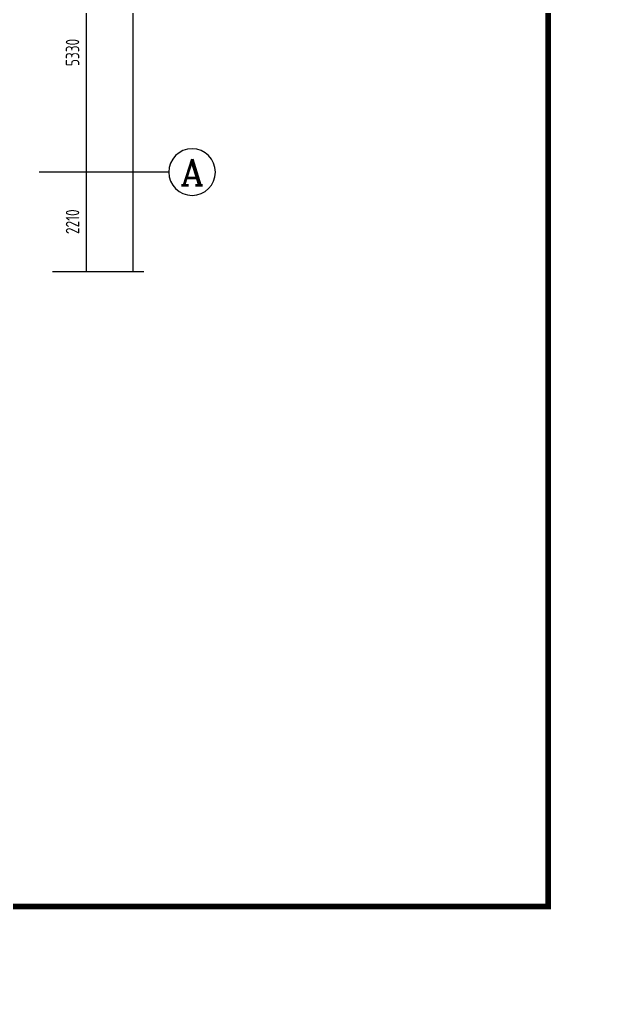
# Model space of a CAD drawing. Extents: x -726032 to 135930, y -151624 to 587044.
# Drawn here: x -315292 to -302225, y 444881 to 466554 of the extents above; entities that cross this region are included whole.
import ezdxf
from ezdxf.enums import TextEntityAlignment as Align

# ---------------------------------------------------------------- set-up
doc = ezdxf.new("R2010")
doc.units = 0
doc.header["$LTSCALE"] = 1000
doc.header["$MEASUREMENT"] = 0
doc.layers.get('0').update_dxf_attribs({"linetype": 'CONTINUOUS'})
doc.layers.get('DEFPOINTS').update_dxf_attribs({"color": 1, "linetype": 'CONTINUOUS'})
for name, color, linetype in [('AXIS', 245, 'CONTINUOUS'), ('AXIS_TEXT', 7, 'CONTINUOUS'), ('PUB_TITLE', 1, 'CONTINUOUS')]:
    doc.layers.add(name, color=color, linetype=linetype)
doc.styles.add('COMPLEX', font='COMPLEX')
doc.styles.add('DIM_FONT', font='isocp.shx', dxfattribs={"width": 0.8})
doc.dimstyles.new('AXIS', dxfattribs={"dimtxt": 300, "dimasz": 1, "dimexe": 250, "dimexo": 300, "dimgap": 150, "dimtad": 1, "dimdec": 0, "dimzin": 0, "dimdsep": 46, "dimtxsty": 'DIM_FONT', "dimcen": 0.09, "dimse1": 1, "dimse2": 1, "dimclrt": 142, "dimadec": 0, "dimazin": 0, "dimtfac": 1, "dimtdec": 0, "dimtix": 1, "dimtmove": 2, "dimatfit": 3, "dimfxl": 1, "dimtolj": 1, "dimtzin": 0, "dimarcsym": 0})
doc.dimstyles.new('DIMN', dxfattribs={"dimtxt": 300, "dimasz": 1, "dimexe": 250, "dimexo": 300, "dimgap": 150, "dimtad": 1, "dimdec": 0, "dimzin": 0, "dimdsep": 46, "dimtxsty": 'DIM_FONT', "dimcen": 0.09, "dimclrt": 142, "dimadec": 0, "dimazin": 0, "dimtfac": 1, "dimtdec": 0, "dimtix": 1, "dimtmove": 2, "dimatfit": 3, "dimfxl": 1, "dimtolj": 1, "dimtzin": 0, "dimarcsym": 0})

# ---------------------------------------------------------------- blocks, each defined once
blk = doc.blocks.new('*D1343')
at = {"layer": 'AXIS', "color": 0, "lineweight": -2, "transparency": 16777216}
for p, q in [((-314556, 485540), (-312521, 485540)), ((-312771, 485539), (-312771, 460945)), ((-314556, 460944), (-312521, 460944))]:
    blk.add_line(p, q, dxfattribs=at)
at = {"layer": 'AXIS', "color": 0, "transparency": 16777216}
for points in [[(-312771, 485539), (-312771, 485539), (-312771, 485540)], [(-312771, 460945), (-312771, 460945), (-312771, 460944)]]:
    blk.add_solid(points, dxfattribs=at)
at = {"layer": 'DEFPOINTS', "color": 0, "transparency": 16777216}
for p in [(-314856, 485540), (-314856, 460944), (-312771, 460944)]:
    blk.add_point(p, dxfattribs=at)
at = {"layer": 'AXIS', "color": 142, "transparency": 16777216, "insert": (-313071, 473242), "char_height": 300, "attachment_point": 5, "rotation": 90, "style": 'DIM_FONT'}
blk.add_mtext('\\A1;24596', dxfattribs=at)
blk = doc.blocks.new('_AXISO')
blk.add_circle((0, 0), 0.5)
at = {"layer": 'AXIS_TEXT', "style": 'COMPLEX', "width": 1.041667}
blk.add_attdef('A', text='', height=0.56, dxfattribs=at).set_placement((-0.25, -0.28), (0.25, -0.28), align=Align.FIT)
blk = doc.blocks.new('*D3403')
at = {"layer": 'AXIS', "color": 0, "lineweight": -2, "transparency": 16777216}
blk.add_line((-313811, 463153), (-313811, 460945), dxfattribs=at)
at = {"layer": 'AXIS', "color": 0, "transparency": 16777216}
for points in [[(-313811, 463153), (-313811, 463153), (-313811, 463154)], [(-313811, 460945), (-313811, 460945), (-313811, 460944)]]:
    blk.add_solid(points, dxfattribs=at)
at = {"layer": 'DEFPOINTS', "color": 0, "transparency": 16777216}
for p in [(-314856, 463154), (-314856, 460944), (-313811, 460944)]:
    blk.add_point(p, dxfattribs=at)
at = {"layer": 'AXIS', "color": 142, "transparency": 16777216, "insert": (-314111, 462049), "char_height": 300, "attachment_point": 5, "rotation": 90, "style": 'DIM_FONT'}
blk.add_mtext('\\A1;2210', dxfattribs=at)
blk = doc.blocks.new('*D3404')
at = {"layer": 'AXIS', "color": 0, "lineweight": -2, "transparency": 16777216}
blk.add_line((-313811, 468483), (-313811, 463155), dxfattribs=at)
at = {"layer": 'AXIS', "color": 0, "transparency": 16777216}
for points in [[(-313811, 468483), (-313811, 468483), (-313811, 468484)], [(-313811, 463155), (-313811, 463155), (-313811, 463154)]]:
    blk.add_solid(points, dxfattribs=at)
at = {"layer": 'DEFPOINTS', "color": 0, "transparency": 16777216}
for p in [(-314856, 468484), (-314856, 463154), (-313811, 463154)]:
    blk.add_point(p, dxfattribs=at)
at = {"layer": 'AXIS', "color": 142, "transparency": 16777216, "insert": (-314111, 465819), "char_height": 300, "attachment_point": 5, "rotation": 90, "style": 'DIM_FONT'}
blk.add_mtext('\\A1;5330', dxfattribs=at)

msp = doc.modelspace()

# ---------------------------------------------------------------- linework, layer by layer
at = {"layer": 'AXIS'}
msp.add_line((-311969.9, 463154), (-314856.4, 463154), dxfattribs=at)
at = {"layer": 'PUB_TITLE'}
for points, const_width in [([(-398815.4, 445498.4), (-302225.4, 445498.4), (-302225.4, 500098.4), (-398815.4, 500098.4)], 0.234), ([(-396215.4, 446798.4), (-303525.4, 446798.4), (-303525.4, 498798.4), (-396215.4, 498798.4)], 130), ([(-398815.4, 390898.4), (-302225.4, 390898.4), (-302225.4, 445498.4), (-398815.4, 445498.4)], 0.234)]:
    msp.add_lwpolyline(points, close=True, dxfattribs=dict(at, const_width=const_width))

# ---------------------------------------------------------------- block references
at = {"layer": 'AXIS'}
ref = msp.add_blockref('_AXISO', (-311449.9, 463154), dxfattribs=dict(at, xscale=-1040, yscale=1040, zscale=1040))
ref.add_attrib('A', 'A', dxfattribs={"layer": 'AXIS_TEXT', "height": 582.4, "style": 'COMPLEX', "width": 1.041667}).set_placement((-311709.9, 462862.8), (-311189.9, 462862.8), align=Align.FIT)

# ---------------------------------------------------------------- dimensions: what is measured, and where the dimension line sits
dim = msp.add_aligned_dim(p1=(-314856.4, 485540), p2=(-314856.4, 460943.8), distance=2085.8, dimstyle='DIMN', dxfattribs=at)
dim.commit()
dim.dimension.update_dxf_attribs({"geometry": '*D1343', "text_midpoint": (-313070.7, 473241.9)})
for base, p1, p2, picture, middle in [((-313810.7, 463154), (-314856.4, 468484), (-314856.4, 463154), '*D3404', (-314110.7, 465819)), ((-313810.7, 460943.8), (-314856.4, 463154), (-314856.4, 460943.8), '*D3403', (-314110.7, 462048.9))]:
    dim = msp.add_linear_dim(base=base, p1=p1, p2=p2, angle=270, dimstyle='AXIS', dxfattribs=at)
    dim.commit()
    dim.dimension.update_dxf_attribs({"geometry": picture, "text_midpoint": middle})

doc.saveas('drawing.dxf')
